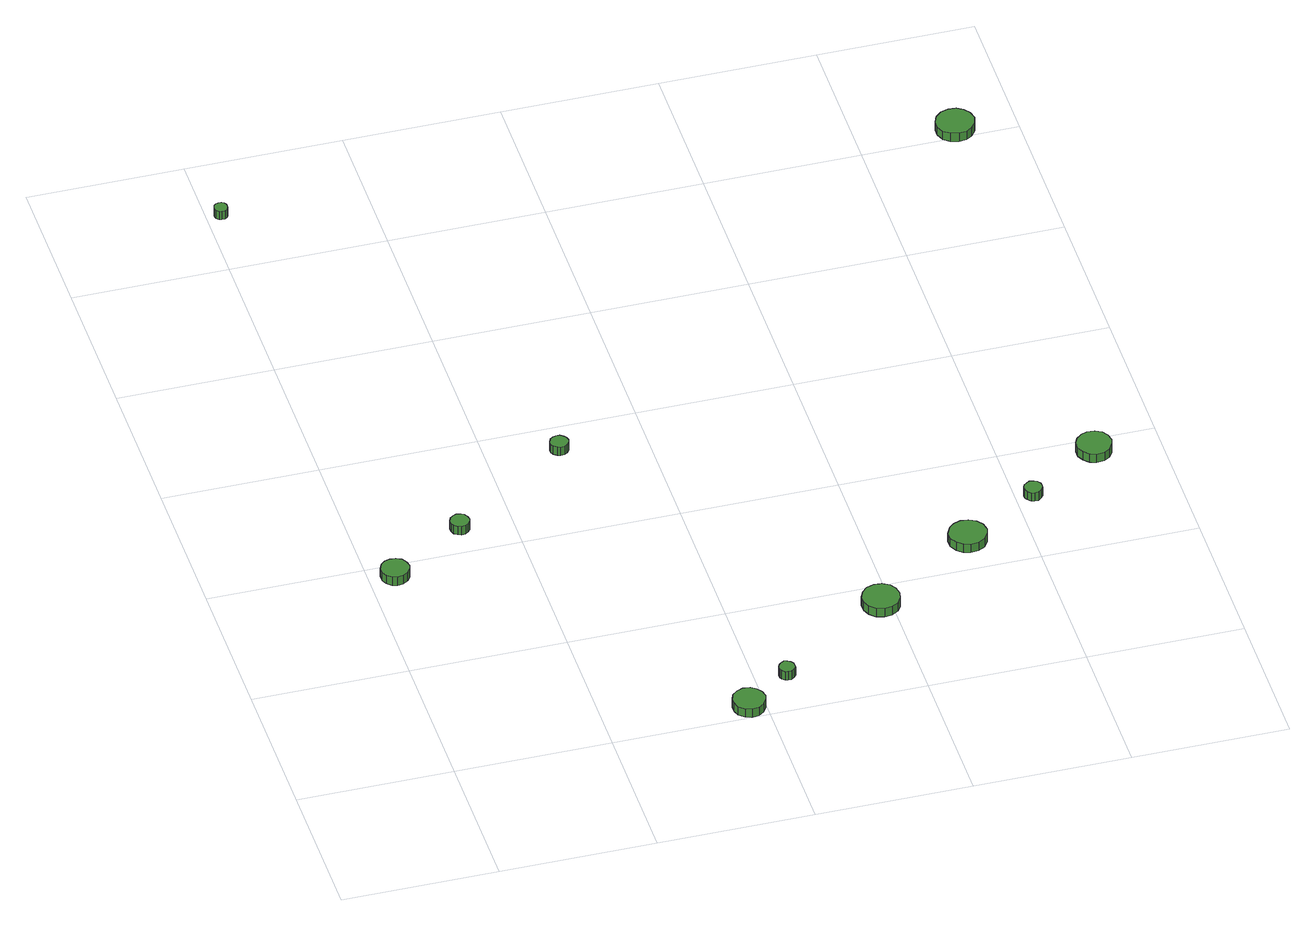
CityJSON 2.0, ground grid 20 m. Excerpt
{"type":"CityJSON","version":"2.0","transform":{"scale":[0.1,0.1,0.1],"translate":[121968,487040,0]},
"CityObjects":{
"tree1":{"type":"SolitaryVegetationObject","attributes":{"function":"something"},"geometry":[{"type":"MultiSurface","lod":"1","boundaries":[[[0,1,2,3,4,5,6,7,8,9,10,11,12,13,14]],[[15,16,17,18,19,20,21,22,23,24,25,26,27,28,29]],[[0,29,28,1]],[[1,28,27,2]],[[2,27,26,3]],[[3,26,25,4]],[[4,25,24,5]],[[5,24,23,6]],[[6,23,22,7]],[[7,22,21,8]],[[8,21,20,9]],[[9,20,19,10]],[[10,19,18,11]],[[11,18,17,12]],[[12,17,16,13]],[[13,16,15,14]],[[14,15,29,0]]]}]},
"tree2":{"type":"SolitaryVegetationObject","attributes":{"function":"something"},"geometry":[{"type":"MultiSurface","lod":"1","boundaries":[[[30,31,32,33,34,35,36,37,38,39,40,41,42,43,44]],[[45,46,47,48,49,50,51,52,53,54,55,56,57,58,59]],[[30,59,58,31]],[[31,58,57,32]],[[32,57,56,33]],[[33,56,55,34]],[[34,55,54,35]],[[35,54,53,36]],[[36,53,52,37]],[[37,52,51,38]],[[38,51,50,39]],[[39,50,49,40]],[[40,49,48,41]],[[41,48,47,42]],[[42,47,46,43]],[[43,46,45,44]],[[44,45,59,30]]]}]},
"tree3":{"type":"SolitaryVegetationObject","attributes":{"function":"something"},"geometry":[{"type":"MultiSurface","lod":"1","boundaries":[[[60,61,62,63,64,65,66,67,68,69,70,71,72,73,74]],[[75,76,77,78,79,80,81,82,83,84,85,86,87,88,89]],[[60,89,88,61]],[[61,88,87,62]],[[62,87,86,63]],[[63,86,85,64]],[[64,85,84,65]],[[65,84,83,66]],[[66,83,82,67]],[[67,82,81,68]],[[68,81,80,69]],[[69,80,79,70]],[[70,79,78,71]],[[71,78,77,72]],[[72,77,76,73]],[[73,76,75,74]],[[74,75,89,60]]]}]},
"tree4":{"type":"SolitaryVegetationObject","attributes":{"function":"something"},"geometry":[{"type":"MultiSurface","lod":"1","boundaries":[[[90,91,92,93,94,95,96,97,98,99,100,101,102,103,104]],[[105,106,107,108,109,110,111,112,113,114,115,116,117,118,119]],[[90,119,118,91]],[[91,118,117,92]],[[92,117,116,93]],[[93,116,115,94]],[[94,115,114,95]],[[95,114,113,96]],[[96,113,112,97]],[[97,112,111,98]],[[98,111,110,99]],[[99,110,109,100]],[[100,109,108,101]],[[101,108,107,102]],[[102,107,106,103]],[[103,106,105,104]],[[104,105,119,90]]]}]},
"tree5":{"type":"SolitaryVegetationObject","attributes":{"function":"something"},"geometry":[{"type":"MultiSurface","lod":"1","boundaries":[[[120,121,122,123,124,125,126,127,128,129,130,131,132,133,134]],[[135,136,137,138,139,140,141,142,143,144,145,146,147,148,149]],[[120,149,148,121]],[[121,148,147,122]],[[122,147,146,123]],[[123,146,145,124]],[[124,145,144,125]],[[125,144,143,126]],[[126,143,142,127]],[[127,142,141,128]],[[128,141,140,129]],[[129,140,139,130]],[[130,139,138,131]],[[131,138,137,132]],[[132,137,136,133]],[[133,136,135,134]],[[134,135,149,120]]]}]},
"tree6":{"type":"SolitaryVegetationObject","attributes":{"function":"something"},"geometry":[{"type":"MultiSurface","lod":"1","boundaries":[[[150,151,152,153,154,155,156,157,158,159,160,161,162,163,164]],[[165,166,167,168,169,170,171,172,173,174,175,176,177,178,179]],[[150,179,178,151]],[[151,178,177,152]],[[152,177,176,153]],[[153,176,175,154]],[[154,175,174,155]],[[155,174,173,156]],[[156,173,172,157]],[[157,172,171,158]],[[158,171,170,159]],[[159,170,169,160]],[[160,169,168,161]],[[161,168,167,162]],[[162,167,166,163]],[[163,166,165,164]],[[164,165,179,150]]]}]},
"tree7":{"type":"SolitaryVegetationObject","attributes":{"function":"something"},"geometry":[{"type":"MultiSurface","lod":"1","boundaries":[[[180,181,182,183,184,185,186,187,188,189,190,191,192,193,194]],[[195,196,197,198,199,200,201,202,203,204,205,206,207,208,209]],[[180,209,208,181]],[[181,208,207,182]],[[182,207,206,183]],[[183,206,205,184]],[[184,205,204,185]],[[185,204,203,186]],[[186,203,202,187]],[[187,202,201,188]],[[188,201,200,189]],[[189,200,199,190]],[[190,199,198,191]],[[191,198,197,192]],[[192,197,196,193]],[[193,196,195,194]],[[194,195,209,180]]]}]},
"tree8":{"type":"SolitaryVegetationObject","attributes":{"function":"something"},"geometry":[{"type":"MultiSurface","lod":"1","boundaries":[[[210,211,212,213,214,215,216,217,218,219,220,221,222,223,224]],[[225,226,227,228,229,230,231,232,233,234,235,236,237,238,239]],[[210,239,238,211]],[[211,238,237,212]],[[212,237,236,213]],[[213,236,235,214]],[[214,235,234,215]],[[215,234,233,216]],[[216,233,232,217]],[[217,232,231,218]],[[218,231,230,219]],[[219,230,229,220]],[[220,229,228,221]],[[221,228,227,222]],[[222,227,226,223]],[[223,226,225,224]],[[224,225,239,210]]]}]},
"tree9":{"type":"SolitaryVegetationObject","attributes":{"function":"something"},"geometry":[{"type":"MultiSurface","lod":"1","boundaries":[[[240,241,242,243,244,245,246,247,248,249,250,251,252,253,254]],[[255,256,257,258,259,260,261,262,263,264,265,266,267,268,269]],[[240,269,268,241]],[[241,268,267,242]],[[242,267,266,243]],[[243,266,265,244]],[[244,265,264,245]],[[245,264,263,246]],[[246,263,262,247]],[[247,262,261,248]],[[248,261,260,249]],[[249,260,259,250]],[[250,259,258,251]],[[251,258,257,252]],[[252,257,256,253]],[[253,256,255,254]],[[254,255,269,240]]]}]},
"tree10":{"type":"SolitaryVegetationObject","attributes":{"function":"something"},"geometry":[{"type":"MultiSurface","lod":"1","boundaries":[[[270,271,272,273,274,275,276,277,278,279,280,281,282,283,284]],[[285,286,287,288,289,290,291,292,293,294,295,296,297,298,299]],[[270,299,298,271]],[[271,298,297,272]],[[272,297,296,273]],[[273,296,295,274]],[[274,295,294,275]],[[275,294,293,276]],[[276,293,292,277]],[[277,292,291,278]],[[278,291,290,279]],[[279,290,289,280]],[[280,289,288,281]],[[281,288,287,282]],[[282,287,286,283]],[[283,286,285,284]],[[284,285,299,270]]]}]},
"tree11":{"type":"SolitaryVegetationObject","attributes":{"function":"something"},"geometry":[{"type":"MultiSurface","lod":"1","boundaries":[[[300,301,302,303,304,305,306,307,308,309,310,311,312,313,314]],[[315,316,317,318,319,320,321,322,323,324,325,326,327,328,329]],[[300,329,328,301]],[[301,328,327,302]],[[302,327,326,303]],[[303,326,325,304]],[[304,325,324,305]],[[305,324,323,306]],[[306,323,322,307]],[[307,322,321,308]],[[308,321,320,309]],[[309,320,319,310]],[[310,319,318,311]],[[311,318,317,312]],[[312,317,316,313]],[[313,316,315,314]],[[314,315,329,300]]]}]}
},
"vertices":[
[51,377,16],[49,384,16],[45,391,16],[38,394,16],[31,395,16],[24,393,16],[18,388,16],[15,381,16],[15,373,16],[18,366,16],[24,361,16],[31,359,16],[38,360,16],[45,364,16],[49,370,16],[49,370,3],[45,364,3],[38,360,3],[31,359,3],[24,361,3],[18,366,3],[15,373,3],[15,381,3],[18,388,3],[24,393,3],[31,395,3],[38,394,3],[45,391,3],[49,384,3],[51,377,3],
[146,445,14],[145,450,14],[142,455,14],[138,457,14],[133,458,14],[128,456,14],[124,453,14],[122,448,14],[122,443,14],[124,438,14],[128,435,14],[133,433,14],[138,434,14],[142,436,14],[145,440,14],[145,440,1],[142,436,1],[138,434,1],[133,433,1],[128,435,1],[124,438,1],[122,443,1],[122,448,1],[124,453,1],[128,456,1],[133,458,1],[138,457,1],[142,455,1],[145,450,1],[146,445,1],
[26,1102,15],[26,1105,15],[24,1108,15],[21,1110,15],[17,1110,15],[14,1109,15],[11,1107,15],[10,1103,15],[10,1100,15],[11,1097,15],[14,1094,15],[17,1093,15],[21,1093,15],[24,1095,15],[26,1098,15],[26,1098,2],[24,1095,2],[21,1093,2],[17,1093,2],[14,1094,2],[11,1097,2],[10,1100,2],[10,1103,2],[11,1107,2],[14,1109,2],[17,1110,2],[21,1110,2],[24,1108,2],[26,1105,2],[26,1102,2],
[400,21,14],[398,29,14],[393,36,14],[386,41,14],[377,42,14],[369,39,14],[362,33,14],[359,25,14],[359,17,14],[362,9,14],[369,3,14],[377,0,14],[386,1,14],[393,6,14],[398,13,14],[398,13,1],[393,6,1],[386,1,1],[377,0,1],[369,3,1],[362,9,1],[359,17,1],[359,25,1],[362,33,1],[369,39,1],[377,42,1],[386,41,1],[393,36,1],[398,29,1],[400,21,1],
[303,557,15],[302,561,15],[299,565,15],[295,568,15],[290,568,15],[286,567,15],[282,564,15],[280,559,15],[280,554,15],[282,550,15],[286,547,15],[290,545,15],[295,546,15],[299,548,15],[302,552,15],[302,552,2],[299,548,2],[295,546,2],[290,545,2],[286,547,2],[282,550,2],[280,554,2],[280,559,2],[282,564,2],[286,567,2],[290,568,2],[295,568,2],[299,565,2],[302,561,2],[303,557,2],
[450,67,14],[450,71,14],[447,75,14],[443,77,14],[439,78,14],[435,76,14],[432,73,14],[430,69,14],[430,65,14],[432,61,14],[435,58,14],[439,57,14],[443,57,14],[447,60,14],[450,63,14],[450,63,1],[447,60,1],[443,57,1],[439,57,1],[435,58,1],[432,61,1],[430,65,1],[430,69,1],[432,73,1],[435,76,1],[439,78,1],[443,77,1],[447,75,1],[450,71,1],[450,67,1],
[610,163,16],[608,173,16],[603,181,16],[594,186,16],[584,187,16],[574,184,16],[567,177,16],[563,168,16],[563,158,16],[567,149,16],[574,142,16],[584,139,16],[594,140,16],[603,145,16],[608,153,16],[608,153,3],[603,145,3],[594,140,3],[584,139,3],[574,142,3],[567,149,3],[563,158,3],[563,168,3],[567,177,3],[574,184,3],[584,187,3],[594,186,3],[603,181,3],[608,173,3],[610,163,3],
[746,253,15],[744,263,15],[738,271,15],[729,276,15],[719,277,15],[710,274,15],[703,268,15],[698,258,15],[698,248,15],[703,239,15],[710,233,15],[719,230,15],[729,231,15],[738,236,15],[744,244,15],[744,244,2],[738,236,2],[729,231,2],[719,230,2],[710,233,2],[703,239,2],[698,248,2],[698,258,2],[703,268,2],[710,274,2],[719,277,2],[729,276,2],[738,271,2],[744,263,2],[746,253,2],
[834,316,14],[833,321,14],[830,325,14],[826,327,14],[821,328,14],[817,326,14],[813,323,14],[811,319,14],[811,314,14],[813,310,14],[817,306,14],[821,305,14],[826,305,14],[830,308,14],[833,312,14],[833,312,1],[830,308,1],[826,305,1],[821,305,1],[817,306,1],[813,310,1],[811,314,1],[811,319,1],[813,323,1],[817,326,1],[821,328,1],[826,327,1],[830,325,1],[833,321,1],[834,316,1],
[939,378,14],[937,387,14],[932,395,14],[924,399,14],[914,400,14],[906,397,14],[899,391,14],[895,383,14],[895,373,14],[899,365,14],[906,358,14],[914,355,14],[924,356,14],[932,361,14],[937,369,14],[937,369,1],[932,361,1],[924,356,1],[914,355,1],[906,358,1],[899,365,1],[895,373,1],[895,383,1],[899,391,1],[906,397,1],[914,400,1],[924,399,1],[932,395,1],[937,387,1],[939,378,1],
[946,1010,20],[943,1020,20],[937,1028,20],[929,1033,20],[919,1034,20],[909,1031,20],[901,1024,20],[897,1015,20],[897,1005,20],[901,995,20],[909,989,20],[919,986,20],[929,987,20],[937,992,20],[943,1000,20],[943,1000,7],[937,992,7],[929,987,7],[919,986,7],[909,989,7],[901,995,7],[897,1005,7],[897,1015,7],[901,1024,7],[909,1031,7],[919,1034,7],[929,1033,7],[937,1028,7],[943,1020,7],[946,1010,7]
]}
